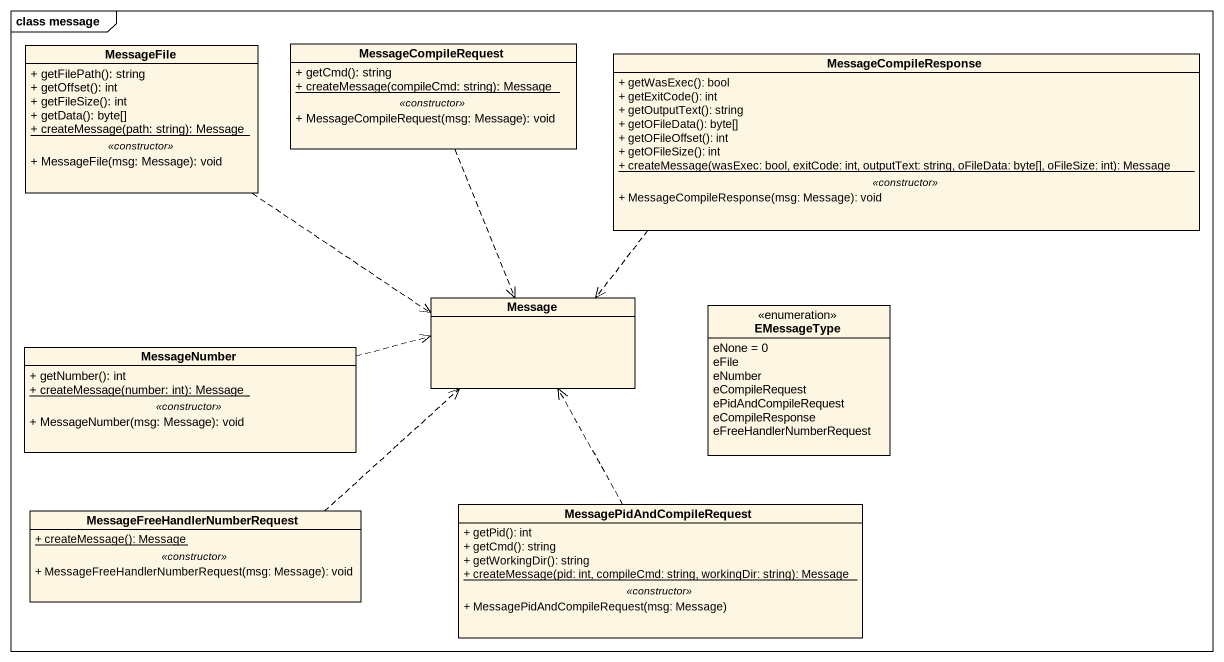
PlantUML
@startuml
mainframe class message
hide circle
hide empty members
skinparam classAttributeIconSize 0
class MessageFile {
  + getFilePath(): string
  + getOffset(): int
  + getFileSize(): int
  + getData(): byte[]
  {static} + createMessage(path: string): Message
  .. <<constructor>> ..
  + MessageFile(msg: Message): void
}
class MessageCompileRequest {
  + getCmd(): string
  {static} + createMessage(compileCmd: string): Message
  .. <<constructor>> ..
  + MessageCompileRequest(msg: Message): void
}
class MessageCompileResponse {
  + getWasExec(): bool
  + getExitCode(): int
  + getOutputText(): string
  + getOFileData(): byte[]
  + getOFileOffset(): int
  + getOFileSize(): int
  {static} + createMessage(wasExec: bool, exitCode: int, outputText: string, oFileData: byte[], oFileSize: int): Message
  .. <<constructor>> ..
  + MessageCompileResponse(msg: Message): void
}
class Message
enum EMessageType {
  eNone = 0
  eFile
  eNumber
  eCompileRequest
  ePidAndCompileRequest
  eCompileResponse
  eFreeHandlerNumberRequest
}
class MessageNumber {
  + getNumber(): int
  {static} + createMessage(number: int): Message
  .. <<constructor>> ..
  + MessageNumber(msg: Message): void
}
class "MessageFreeHandlerNumberRequest" as MessageFreeHandlerNumberRequ {
  {static} + createMessage(): Message
  .. <<constructor>> ..
  + MessageFreeHandlerNumberRequest(msg: Message): void
}
class MessagePidAndCompileRequest {
  + getPid(): int
  + getCmd(): string
  + getWorkingDir(): string
  {static} + createMessage(pid: int, compileCmd: string, workingDir: string): Message
  .. <<constructor>> ..
  + MessagePidAndCompileRequest(msg: Message)
}
MessageFile .right.> Message
MessageCompileRequest ..> Message
MessageCompileResponse .left.> Message
MessageNumber .right.> Message
MessageFreeHandlerNumberRequ .up.> Message
MessagePidAndCompileRequest .up.> Message
@enduml
